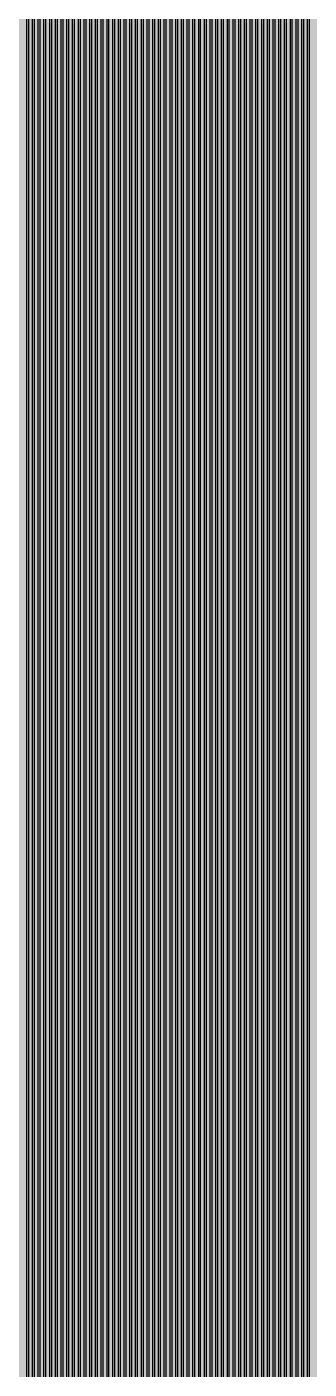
# Model space of a CAD drawing. Header units: metres. Extents: x -7231 to 10969, y -37556 to 1873.
# Drawn here: x 1346 to 1692, y -4676 to -3039 of the extents above; entities that cross this region are included whole.
import ezdxf

# ---------------------------------------------------------------- set-up
doc = ezdxf.new("R2010")
doc.units = ezdxf.units.M
doc.layers.add('Metal1', color=4, linetype='CONTINUOUS')
doc.layers.add('Polyimide', color=7, linetype='CONTINUOUS')

msp = doc.modelspace()

# ---------------------------------------------------------------- hatches: boundary and pattern name
at = {"layer": 'Polyimide'}
msp.add_hatch(color=7, dxfattribs=at).paths.add_polyline_path([(4065.7, -468), (4066.7, -502), (4068.5, -536), (4071.4, -570), (4075.5, -604), (4081, -638), (4088, -672), (4096.5, -706), (4106.6, -740), (4118.3, -774), (4131.6, -808), (4146.5, -842), (4162.9, -876), (4180.7, -910), (4199.8, -944), (4220.2, -978), (4241.7, -1012), (4264.2, -1046), (4287.5, -1080), (4311.5, -1114), (4336, -1148), (4360.9, -1182), (4385.9, -1216), (4410.9, -1250), (4435.7, -1284), (4460.2, -1318), (4484.2, -1352), (4507.5, -1385.9), (4530, -1419.9), (4551.5, -1453.9), (4571.9, -1487.9), (4591.1, -1521.9), (4608.9, -1555.9), (4625.3, -1589.9), (4640.1, -1623.9), (4653.4, -1657.9), (4665.1, -1691.9), (4675.2, -1725.9), (4683.7, -1759.9), (4690.7, -1793.9), (4696.2, -1827.9), (4700.3, -1861.9), (4703.2, -1895.9), (4705.1, -1929.9), (4706.1, -1963.9), (4706.4, -1997.9), (4706.5, -2031.9), (4706.5, -4793), (4710, -4838.4), (4720.2, -4882.7), (4737.1, -4925), (4760.1, -4964.2), (4788.9, -4999.5), (4822.6, -5030), (4860.5, -5055.1), (4901.8, -5074.2), (4901.8, -5074.2), (4970.7, -5105.2), (5034.7, -5145.3), (5092.8, -5193.5), (5143.8, -5249.2), (5186.9, -5311.2), (5221.2, -5378.4), (5246.2, -5449.7), (5261.4, -5523.7), (5266.5, -5599), (5261.4, -5674.3), (5246.2, -5748.3), (5221.2, -5819.6), (5186.9, -5886.8), (5143.8, -5948.8), (5092.8, -6004.5), (5034.7, -6052.7), (4970.7, -6092.8), (4901.8, -6123.8), (4860.5, -6142.9), (4822.6, -6168), (4788.9, -6198.5), (4760.1, -6233.8), (4737.1, -6273), (4720.2, -6315.3), (4710, -6359.6), (4706.5, -6405), (4706.5, -9221.5), (4710, -9266.9), (4720.2, -9311.2), (4737.1, -9353.5), (4760.1, -9392.7), (4788.9, -9428), (4822.6, -9458.5), (4860.5, -9483.6), (4901.8, -9502.7), (4970.7, -9533.7), (5034.7, -9573.8), (5092.8, -9622), (5143.8, -9677.7), (5186.9, -9739.7), (5221.2, -9806.9), (5246.2, -9878.2), (5261.4, -9952.2), (5266.5, -10027.5), (5261.4, -10102.8), (5246.2, -10176.8), (5221.2, -10248.1), (5186.9, -10315.3), (5143.8, -10377.3), (5092.8, -10433), (5034.7, -10481.2), (4970.7, -10521.3), (4901.8, -10552.3), (4860.5, -10571.4), (4822.6, -10596.5), (4788.9, -10627), (4760.1, -10662.3), (4737.1, -10701.5), (4720.2, -10743.8), (4710, -10788.1), (4706.5, -10833.5), (4706.5, -13650), (4710, -13695.4), (4720.2, -13739.7), (4737.1, -13782), (4760.1, -13821.2), (4788.9, -13856.5), (4822.6, -13887), (4860.5, -13912.1), (4901.8, -13931.2), (4970.7, -13962.2), (5034.7, -14002.2), (5092.8, -14050.5), (5143.8, -14106.2), (5186.9, -14168.2), (5221.2, -14235.4), (5246.2, -14306.7), (5261.4, -14380.7), (5266.5, -14456), (5261.4, -14531.3), (5246.2, -14605.3), (5221.2, -14676.5), (5186.9, -14743.8), (5143.8, -14805.8), (5092.8, -14861.5), (5034.7, -14909.7), (4970.7, -14949.8), (4901.8, -14980.8), (4860.5, -14999.9), (4822.6, -15025), (4788.9, -15055.5), (4760.1, -15090.8), (4737.1, -15130), (4720.2, -15172.3), (4710, -15216.6), (4706.5, -15262), (4706.5, -15456), (4720.9, -15750), (4764.1, -16041.3), (4835.7, -16326.8), (4934.9, -16604), (5060.7, -16870.2), (5212.1, -17122.7), (5387.5, -17359.2), (5585.2, -17577.3), (5803.3, -17775), (6039.8, -17950.4), (6292.3, -18101.8), (6558.4, -18227.6), (6835.6, -18326.8), (7121.2, -18398.3), (7412.4, -18441.5), (7706.5, -18456), (9969, -18456), (10047.4, -18459.8), (10125.1, -18471.4), (10201.2, -18490.4), (10275.2, -18516.9), (10346.1, -18550.5), (10413.5, -18590.8), (10476.5, -18637.6), (10534.7, -18690.3), (10587.4, -18748.5), (10634.2, -18811.5), (10674.5, -18878.9), (10708.1, -18949.8), (10734.6, -19023.8), (10753.6, -19099.9), (10765.2, -19177.6), (10769, -19256), (10769, -20895.8), (10730.2, -20951.4), (10694.6, -21009.1), (10662.2, -21068.6), (10633.2, -21129.9), (10607.6, -21192.7), (10585.5, -21256.7), (10566.9, -21322), (10552, -21388.1), (10540.8, -21455), (10533.4, -21522.3), (10529.6, -21590), (10529.6, -21657.8), (10533.4, -21725.5), (10540.8, -21792.9), (10552, -21859.7), (10566.9, -21925.9), (10585.5, -21991.1), (10607.6, -22055.2), (10633.2, -22117.9), (10662.2, -22179.2), (10694.6, -22238.7), (10730.2, -22296.4), (10769, -22352), (10769, -32454.2), (10728.7, -32510.5), (10691.7, -32568.9), (10658, -32629.3), (10627.8, -32691.6), (10601.2, -32755.4), (10578.2, -32820.7), (10558.9, -32887.1), (10543.4, -32954.5), (10531.8, -33022.7), (10524, -33091.4), (10520.1, -33160.5), (10520.1, -33229.7), (10524, -33298.8), (10531.8, -33367.5), (10543.4, -33435.7), (10558.9, -33503.1), (10578.2, -33569.5), (10601.2, -33634.8), (10627.8, -33698.6), (10658, -33760.8), (10691.7, -33821.3), (10728.7, -33879.7), (10769, -33936), (10769, -36556), (10765.2, -36634.4), (10753.6, -36712.1), (10734.6, -36788.2), (10708.1, -36862.1), (10674.5, -36933.1), (10634.2, -37000.5), (10587.4, -37063.5), (10534.7, -37121.7), (10476.5, -37174.4), (10413.5, -37221.2), (10346.1, -37261.5), (10275.2, -37295.1), (10201.2, -37321.6), (10125.1, -37340.6), (10047.4, -37352.1), (9969, -37356), (-6231, -37356), (-6309.4, -37352.1), (-6387.1, -37340.6), (-6463.2, -37321.6), (-6537.2, -37295.1), (-6608.1, -37261.5), (-6675.5, -37221.2), (-6738.5, -37174.4), (-6796.7, -37121.7), (-6849.4, -37063.5), (-6896.2, -37000.5), (-6936.5, -36933.1), (-6970.1, -36862.1), (-6996.6, -36788.2), (-7015.6, -36712.1), (-7027.2, -36634.4), (-7031, -36556), (-7031, -33936), (-6990.7, -33879.8), (-6953.7, -33821.3), (-6920, -33760.9), (-6889.8, -33698.6), (-6863.2, -33634.8), (-6840.2, -33569.5), (-6820.9, -33503.1), (-6805.4, -33435.7), (-6793.7, -33367.5), (-6785.9, -33298.8), (-6782, -33229.7), (-6782, -33160.5), (-6785.9, -33091.4), (-6793.7, -33022.7), (-6805.4, -32954.5), (-6820.9, -32887.1), (-6840.2, -32820.6), (-6863.2, -32755.4), (-6889.8, -32691.5), (-6920, -32629.3), (-6953.7, -32568.9), (-6990.7, -32510.4), (-7031, -32454.2), (-7031, -22364.8), (-6990.7, -22308.6), (-6953.7, -22250.1), (-6920, -22189.7), (-6889.8, -22127.5), (-6863.2, -22063.6), (-6840.2, -21998.4), (-6820.9, -21931.9), (-6805.4, -21864.5), (-6793.7, -21796.3), (-6785.9, -21727.6), (-6782, -21658.5), (-6782, -21589.3), (-6785.9, -21520.3), (-6793.7, -21451.5), (-6805.4, -21383.3), (-6820.9, -21315.9), (-6840.2, -21249.5), (-6863.2, -21184.2), (-6889.8, -21120.4), (-6920, -21058.1), (-6953.7, -20997.7), (-6990.7, -20939.3), (-7031, -20883), (-7031, -19256), (-7027.2, -19177.6), (-7015.6, -19099.9), (-6996.6, -19023.8), (-6970.1, -18949.8), (-6936.5, -18878.9), (-6896.2, -18811.5), (-6849.4, -18748.5), (-6796.7, -18690.3), (-6738.5, -18637.6), (-6675.5, -18590.8), (-6608.1, -18550.5), (-6537.2, -18516.9), (-6463.2, -18490.4), (-6387.1, -18471.4), (-6309.4, -18459.8), (-6231, -18456), (-3968.5, -18456), (-3674.4, -18441.5), (-3383.2, -18398.3), (-3097.6, -18326.8), (-2820.4, -18227.6), (-2554.3, -18101.8), (-2301.8, -17950.4), (-2065.3, -17775), (-1847.2, -17577.3), (-1649.5, -17359.2), (-1474.1, -17122.7), (-1322.7, -16870.2), (-1196.9, -16604), (-1097.7, -16326.8), (-1026.1, -16041.3), (-982.9, -15750), (-968.5, -15456), (-968.5, -15262), (-972, -15216.6), (-982.2, -15172.3), (-999.1, -15130), (-1022.1, -15090.8), (-1050.9, -15055.5), (-1084.6, -15025), (-1122.5, -14999.9), (-1163.8, -14980.8), (-1232.7, -14949.8), (-1296.7, -14909.7), (-1354.8, -14861.5), (-1405.8, -14805.8), (-1448.9, -14743.8), (-1483.2, -14676.5), (-1508.2, -14605.3), (-1523.4, -14531.3), (-1528.5, -14456), (-1523.4, -14380.7), (-1508.2, -14306.7), (-1483.2, -14235.4), (-1448.9, -14168.2), (-1405.8, -14106.2), (-1354.8, -14050.5), (-1296.7, -14002.2), (-1232.7, -13962.2), (-1163.8, -13931.2), (-1122.5, -13912.1), (-1084.6, -13887), (-1050.9, -13856.5), (-1022.1, -13821.2), (-999.1, -13782), (-982.2, -13739.7), (-972, -13695.4), (-968.5, -13650), (-968.5, -12309.6), (-972, -12264.3), (-982.2, -12219.9), (-999.1, -12177.7), (-1022.1, -12138.5), (-1050.9, -12103.2), (-1084.6, -12072.6), (-1122.5, -12047.5), (-1163.8, -12028.5), (-1232.7, -11997.4), (-1296.7, -11957.4), (-1354.8, -11909.1), (-1405.8, -11853.5), (-1448.9, -11791.5), (-1483.2, -11724.2), (-1508.2, -11653), (-1523.4, -11579), (-1528.5, -11503.7), (-1523.4, -11428.3), (-1508.2, -11354.4), (-1483.2, -11283.1), (-1448.9, -11215.9), (-1405.8, -11153.8), (-1354.8, -11098.2), (-1296.7, -11049.9), (-1232.7, -11009.9), (-1163.8, -10978.8), (-1122.5, -10959.8), (-1084.6, -10934.7), (-1050.9, -10904.1), (-1022.1, -10868.9), (-999.1, -10829.6), (-982.2, -10787.4), (-972, -10743), (-968.5, -10697.7), (-968.5, -9357.3), (-972, -9311.9), (-982.2, -9267.6), (-999.1, -9225.4), (-1022.1, -9186.1), (-1050.9, -9150.8), (-1084.6, -9120.3), (-1122.5, -9095.2), (-1163.8, -9076.2), (-1163.8, -9076.2), (-1232.7, -9045.1), (-1296.7, -9005.1), (-1354.8, -8956.8), (-1405.8, -8901.1), (-1448.9, -8839.1), (-1483.2, -8771.9), (-1508.2, -8700.6), (-1523.4, -8626.7), (-1528.5, -8551.3), (-1523.4, -8476), (-1508.2, -8402), (-1483.2, -8330.8), (-1448.9, -8263.5), (-1405.8, -8201.5), (-1354.8, -8145.9), (-1296.7, -8097.6), (-1232.7, -8057.6), (-1163.8, -8026.5), (-1163.8, -8026.5), (-1122.5, -8007.4), (-1084.6, -7982.4), (-1050.9, -7951.8), (-1022.1, -7916.5), (-999.1, -7877.3), (-982.2, -7835), (-972, -7790.7), (-968.5, -7745.4), (-968.5, -6405), (-972, -6359.6), (-982.2, -6315.3), (-999.1, -6273), (-1022.1, -6233.8), (-1050.9, -6198.5), (-1084.6, -6168), (-1122.5, -6142.9), (-1163.8, -6123.8), (-1163.8, -6123.8), (-1232.7, -6092.8), (-1296.7, -6052.7), (-1354.8, -6004.5), (-1405.8, -5948.8), (-1448.9, -5886.8), (-1483.2, -5819.6), (-1508.2, -5748.3), (-1523.4, -5674.3), (-1528.5, -5599), (-1523.4, -5523.7), (-1508.2, -5449.7), (-1483.2, -5378.4), (-1448.9, -5311.2), (-1405.8, -5249.2), (-1354.8, -5193.5), (-1296.7, -5145.3), (-1232.7, -5105.2), (-1163.8, -5074.2), (-1163.8, -5074.2), (-1122.5, -5055.1), (-1084.6, -5030), (-1050.9, -4999.5), (-1022.1, -4964.2), (-999.1, -4925), (-982.2, -4882.7), (-972, -4838.4), (-968.5, -4793), (-968.5, -2031.9), (-968.4, -1997.9), (-968.1, -1963.9), (-967.1, -1929.9), (-965.2, -1895.9), (-962.2, -1861.9), (-958, -1827.9), (-952.4, -1793.9), (-945.3, -1759.9), (-936.6, -1725.9), (-926.4, -1691.9), (-914.4, -1657.9), (-900.9, -1623.9), (-885.7, -1589.9), (-869.1, -1555.9), (-850.9, -1521.9), (-831.4, -1487.9), (-810.6, -1453.9), (-788.7, -1419.9), (-765.8, -1385.9), (-742.1, -1352), (-717.6, -1318), (-692.7, -1284), (-667.4, -1250), (-641.9, -1216), (-616.4, -1182), (-591.1, -1148), (-566.1, -1114), (-541.7, -1080), (-517.9, -1046), (-495, -1012), (-473.1, -978), (-452.4, -944), (-432.8, -910), (-414.7, -876), (-398, -842), (-382.9, -808), (-369.3, -774), (-357.4, -740), (-347.1, -706), (-338.4, -672), (-331.3, -638), (-325.7, -604), (-321.5, -570), (-318.6, -536), (-316.7, -502), (-315.7, -468), (-315.3, -434), (-315.2, -400), (-315.2, 401), (-315.2, 451), (-315.2, 1644), (-270.2, 1644), (-270, 1637.1), (-269.4, 1630.3), (-268.2, 1623.5), (-266.7, 1616.8), (-264.7, 1610.2), (-262.3, 1603.8), (-259.4, 1597.6), (-256.2, 1591.5), (-252.6, 1585.7), (-248.6, 1580.1), (-244.2, 1574.8), (-239.5, 1569.8), (-234.5, 1565.1), (-229.2, 1560.7), (-223.6, 1556.7), (-217.8, 1553.1), (-211.7, 1549.8), (-205.4, 1547), (-199, 1544.6), (-192.4, 1542.6), (-185.7, 1541), (-179, 1539.9), (-172.1, 1539.2), (-165.2, 1539), (-158.4, 1539.2), (-151.5, 1539.9), (-144.8, 1541), (-138.1, 1542.6), (-131.5, 1544.6), (-125.1, 1547), (-118.8, 1549.8), (-112.8, 1553.1), (-106.9, 1556.7), (-101.3, 1560.7), (-96, 1565.1), (-91, 1569.8), (-86.3, 1574.8), (-81.9, 1580.1), (-77.9, 1585.7), (-74.3, 1591.5), (-71.1, 1597.6), (-68.2, 1603.8), (-65.8, 1610.2), (-63.8, 1616.8), (-62.3, 1623.5), (-61.1, 1630.3), (-60.5, 1637.1), (-60.2, 1644), (1853, 1644), (1853, 1573), (3815.2, 1573), (3815.5, 1579.5), (3816.1, 1586.1), (3817.2, 1592.5), (3818.7, 1598.9), (3820.6, 1605.1), (3822.9, 1611.3), (3825.6, 1617.2), (3828.6, 1623), (3832.1, 1628.6), (3835.9, 1633.9), (3840.1, 1638.9), (3844.5, 1643.7), (3849.3, 1648.2), (3854.4, 1652.3), (3859.7, 1656.1), (3865.2, 1659.6), (3871, 1662.7), (3877, 1665.4), (3883.1, 1667.7), (3889.4, 1669.6), (3895.7, 1671.1), (3902.2, 1672.1), (3908.7, 1672.8), (3915.2, 1673), (3921.8, 1672.8), (3928.3, 1672.1), (3934.8, 1671.1), (3941.1, 1669.6), (3947.4, 1667.7), (3953.5, 1665.4), (3959.5, 1662.7), (3965.2, 1659.6), (3970.8, 1656.1), (3976.1, 1652.3), (3981.2, 1648.2), (3986, 1643.7), (3990.4, 1638.9), (3994.6, 1633.9), (3998.4, 1628.6), (4001.9, 1623), (4004.9, 1617.2), (4007.6, 1611.3), (4009.9, 1605.1), (4011.8, 1598.9), (4013.3, 1592.5), (4014.4, 1586.1), (4015, 1579.5), (4015.2, 1573), (4065.2, 1573), (4065.2, 451), (4065.2, 401), (4065.2, -400), (4065.3, -434), (4065.7, -468)])

# ---------------------------------------------------------------- linework, layer by layer
at = {"layer": 'Metal1'}
for points in [[(1346.5, -16631.9), (1346.5, -2031.9), (1350.5, -1987.8), (1354.5, -1943.8), (1358.4, -1899.8), (1362.4, -1855.7), (1366.4, -1811.7), (1370.4, -1767.7), (1374.3, -1723.7), (1378.2, -1679.7), (1382, -1635.7), (1385.6, -1591.6), (1389.2, -1547.6), (1392.6, -1503.6), (1395.9, -1459.6), (1399.1, -1415.6), (1402.2, -1371.6)], [(1404.2, -1371.7), (1401.1, -1415.7), (1397.9, -1459.7), (1394.6, -1503.8), (1391.1, -1547.8), (1387.6, -1591.8), (1384, -1635.8), (1380.2, -1679.8), (1376.3, -1723.9), (1372.4, -1767.9), (1368.4, -1811.9), (1364.4, -1855.9), (1360.4, -1899.9), (1356.5, -1944), (1352.5, -1988), (1348.5, -2032), (1348.5, -16631.9)], [(1353.5, -16631.9), (1353.5, -2031.9), (1357.4, -1987.8), (1361.3, -1943.8), (1365.2, -1899.8), (1369, -1855.8), (1372.9, -1811.7), (1376.8, -1767.7), (1380.7, -1723.7), (1384.5, -1679.7), (1388.1, -1635.7), (1391.7, -1591.6), (1395.1, -1547.6), (1398.5, -1503.6), (1401.7, -1459.6), (1404.8, -1415.6), (1407.8, -1371.6)], [(1409.8, -1371.7), (1406.8, -1415.7), (1403.7, -1459.7), (1400.5, -1503.8), (1397.1, -1547.8), (1393.7, -1591.8), (1390.1, -1635.8), (1386.5, -1679.8), (1382.7, -1723.9), (1378.8, -1767.9), (1374.9, -1811.9), (1371, -1855.9), (1367.1, -1899.9), (1363.3, -1944), (1359.4, -1988), (1355.5, -2032), (1355.5, -16631.9)], [(1360.5, -16631.9), (1360.5, -2031.9), (1364.3, -1987.8), (1368.1, -1943.8), (1371.9, -1899.8), (1375.7, -1855.8), (1379.4, -1811.7), (1383.2, -1767.7), (1387, -1723.7), (1390.7, -1679.7), (1394.3, -1635.7), (1397.7, -1591.6), (1401.1, -1547.6), (1404.3, -1503.6), (1407.5, -1459.6), (1410.5, -1415.6), (1413.5, -1371.6)], [(1415.5, -1371.7), (1412.5, -1415.7), (1409.5, -1459.7), (1406.3, -1503.8), (1403.1, -1547.8), (1399.7, -1591.8), (1396.3, -1635.8), (1392.7, -1679.8), (1389, -1723.9), (1385.2, -1767.9), (1381.4, -1811.9), (1377.6, -1855.9), (1373.9, -1899.9), (1370.1, -1944), (1366.3, -1988), (1362.5, -2032), (1362.5, -16631.9)], [(1367.5, -16631.9), (1367.5, -2031.9), (1371.2, -1987.8), (1374.9, -1943.8), (1378.6, -1899.8), (1382.3, -1855.8), (1386, -1811.7), (1389.7, -1767.7), (1393.3, -1723.7), (1396.9, -1679.7), (1400.4, -1635.7), (1403.8, -1591.6), (1407.1, -1547.6), (1410.2, -1503.6), (1413.3, -1459.6), (1416.3, -1415.6), (1419.1, -1371.6)], [(1421.1, -1371.7), (1418.3, -1415.7), (1415.3, -1459.7), (1412.2, -1503.8), (1409.1, -1547.8), (1405.8, -1591.8), (1402.4, -1635.8), (1398.9, -1679.8), (1395.3, -1723.9), (1391.6, -1767.9), (1388, -1811.9), (1384.3, -1855.9), (1380.6, -1899.9), (1376.9, -1944), (1373.2, -1988), (1369.5, -2032), (1369.5, -16631.9)], [(1374.5, -16631.9), (1374.5, -2031.9), (1378.1, -1987.8), (1381.7, -1943.8), (1385.3, -1899.8), (1388.9, -1855.8), (1392.5, -1811.7), (1396.1, -1767.7), (1399.7, -1723.7), (1403.2, -1679.7), (1406.6, -1635.7), (1409.9, -1591.7), (1413, -1547.6), (1416.1, -1503.6), (1419.1, -1459.6), (1422, -1415.6), (1424.8, -1371.6)], [(1426.8, -1371.7), (1424, -1415.7), (1421.1, -1459.7), (1418.1, -1503.8), (1415, -1547.8), (1411.8, -1591.8), (1408.6, -1635.8), (1405.2, -1679.8), (1401.7, -1723.9), (1398.1, -1767.9), (1394.5, -1811.9), (1390.9, -1855.9), (1387.3, -1899.9), (1383.7, -1944), (1380.1, -1988), (1376.5, -2032), (1376.5, -16631.9)], [(1381.5, -16631.9), (1381.5, -2031.9), (1385.1, -1987.8), (1388.6, -1943.8), (1392.2, -1899.8), (1395.7, -1855.8), (1399.3, -1811.7), (1402.8, -1767.7), (1406.4, -1723.7), (1409.9, -1679.7), (1413.2, -1635.7), (1416.5, -1591.7), (1419.6, -1547.6), (1422.7, -1503.6), (1425.6, -1459.6), (1428.5, -1415.6), (1431.3, -1371.6)], [(1433.3, -1371.7), (1430.5, -1415.7), (1427.6, -1459.7), (1424.7, -1503.8), (1421.6, -1547.8), (1418.5, -1591.8), (1415.2, -1635.8), (1411.9, -1679.8), (1408.4, -1723.9), (1404.8, -1767.9), (1401.3, -1811.9), (1397.7, -1855.9), (1394.2, -1899.9), (1390.6, -1944), (1387.1, -1988), (1383.5, -2032), (1383.5, -16631.9)], [(1388.5, -16631.9), (1388.5, -2031.9), (1392, -1987.8), (1395.6, -1943.8), (1399.1, -1899.8), (1402.7, -1855.8), (1406.2, -1811.7), (1409.7, -1767.7), (1413.3, -1723.7), (1416.7, -1679.7), (1420, -1635.7), (1423.3, -1591.7), (1426.4, -1547.6), (1429.5, -1503.6), (1432.4, -1459.6), (1435.2, -1415.6), (1438, -1371.6)], [(1440, -1371.7), (1437.2, -1415.7), (1434.4, -1459.7), (1431.5, -1503.8), (1428.4, -1547.8), (1425.3, -1591.8), (1422, -1635.8), (1418.7, -1679.8), (1415.3, -1723.9), (1411.7, -1767.9), (1408.2, -1811.9), (1404.6, -1855.9), (1401.1, -1899.9), (1397.6, -1944), (1394, -1988), (1390.5, -2032), (1390.5, -16631.9)], [(1395.5, -16631.9), (1395.5, -2031.9), (1398.9, -1987.8), (1402.4, -1943.8), (1405.8, -1899.8), (1409.3, -1855.8), (1412.7, -1811.7), (1416.2, -1767.7), (1419.6, -1723.7), (1422.9, -1679.7), (1426.2, -1635.7), (1429.3, -1591.7), (1432.4, -1547.6), (1435.4, -1503.6), (1438.2, -1459.6), (1441, -1415.6), (1443.6, -1371.6)], [(1445.6, -1371.7), (1443, -1415.7), (1440.2, -1459.7), (1437.3, -1503.8), (1434.4, -1547.8), (1431.3, -1591.8), (1428.2, -1635.8), (1424.9, -1679.8), (1421.6, -1723.9), (1418.1, -1767.9), (1414.7, -1811.9), (1411.3, -1855.9), (1407.8, -1899.9), (1404.4, -1944), (1400.9, -1988), (1397.5, -2032), (1397.5, -16631.9)], [(1402.5, -16631.9), (1402.5, -2031.9), (1405.8, -1987.8), (1409.2, -1943.8), (1412.5, -1899.8), (1415.9, -1855.8), (1419.2, -1811.7), (1422.6, -1767.7), (1425.9, -1723.7), (1429.2, -1679.7), (1432.3, -1635.7), (1435.4, -1591.7), (1438.4, -1547.6), (1441.2, -1503.6), (1444, -1459.6), (1446.7, -1415.6), (1449.3, -1371.6)], [(1451.3, -1371.7), (1448.7, -1415.7), (1446, -1459.7), (1443.2, -1503.8), (1440.4, -1547.8), (1437.4, -1591.8), (1434.3, -1635.8), (1431.2, -1679.8), (1427.9, -1723.9), (1424.6, -1767.9), (1421.2, -1811.9), (1417.9, -1855.9), (1414.5, -1899.9), (1411.2, -1944), (1407.8, -1988), (1404.5, -2032), (1404.5, -16631.9)], [(1409.5, -16631.9), (1409.5, -2031.9), (1412.8, -1987.8), (1416, -1943.8), (1419.3, -1899.8), (1422.5, -1855.8), (1425.8, -1811.7), (1429, -1767.7), (1432.2, -1723.7), (1435.4, -1679.7), (1438.5, -1635.7), (1441.5, -1591.7), (1444.3, -1547.6), (1447.1, -1503.6), (1449.8, -1459.6), (1452.4, -1415.6), (1455, -1371.6)], [(1457, -1371.7), (1454.4, -1415.7), (1451.8, -1459.7), (1449.1, -1503.7), (1446.3, -1547.8), (1443.5, -1591.8), (1440.5, -1635.8), (1437.4, -1679.8), (1434.2, -1723.9), (1431, -1767.9), (1427.7, -1811.9), (1424.5, -1855.9), (1421.2, -1899.9), (1418, -1944), (1414.7, -1988), (1411.5, -2032), (1411.5, -16631.9)], [(1416.5, -16631.9), (1416.5, -2031.9), (1419.7, -1987.8), (1422.8, -1943.8), (1426, -1899.8), (1429.1, -1855.8), (1432.3, -1811.7), (1435.4, -1767.7), (1438.6, -1723.7), (1441.6, -1679.7), (1444.6, -1635.7), (1447.5, -1591.7), (1450.3, -1547.6), (1453, -1503.6), (1455.6, -1459.6), (1458.2, -1415.6), (1460.6, -1371.6)], [(1462.6, -1371.7), (1460.2, -1415.7), (1457.6, -1459.7), (1455, -1503.7), (1452.3, -1547.8), (1449.5, -1591.8), (1446.6, -1635.8), (1443.6, -1679.8), (1440.6, -1723.9), (1437.4, -1767.9), (1434.3, -1811.9), (1431.1, -1855.9), (1428, -1899.9), (1424.8, -1943.9), (1421.7, -1988), (1418.5, -2032), (1418.5, -16631.9)], [(1423.5, -16631.9), (1423.5, -2031.9), (1426.6, -1987.8), (1429.6, -1943.8), (1432.7, -1899.8), (1435.7, -1855.8), (1438.8, -1811.8), (1441.9, -1767.7), (1444.9, -1723.7), (1447.9, -1679.7), (1450.8, -1635.7), (1453.6, -1591.7), (1456.3, -1547.6), (1458.9, -1503.6), (1461.5, -1459.6), (1463.9, -1415.6), (1466.3, -1371.6)], [(1468.3, -1371.7), (1465.9, -1415.7), (1463.4, -1459.7), (1460.9, -1503.7), (1458.3, -1547.8), (1455.6, -1591.8), (1452.8, -1635.8), (1449.9, -1679.8), (1446.9, -1723.8), (1443.8, -1767.9), (1440.8, -1811.9), (1437.7, -1855.9), (1434.7, -1899.9), (1431.6, -1943.9), (1428.6, -1988), (1425.5, -2031.9), (1425.5, -16631.9)], [(1430.5, -16631.9), (1430.5, -2031.9), (1433.5, -1987.8), (1436.4, -1943.8), (1439.4, -1899.8), (1442.4, -1855.8), (1445.3, -1811.8), (1448.3, -1767.7), (1451.2, -1723.7), (1454.1, -1679.7), (1456.9, -1635.7), (1459.6, -1591.7), (1462.3, -1547.6), (1464.8, -1503.6), (1467.3, -1459.6), (1469.6, -1415.6), (1471.9, -1371.6)], [(1473.9, -1371.7), (1471.6, -1415.7), (1469.3, -1459.7), (1466.8, -1503.7), (1464.3, -1547.8), (1461.6, -1591.8), (1458.9, -1635.8), (1456.1, -1679.8), (1453.2, -1723.8), (1450.3, -1767.9), (1447.3, -1811.9), (1444.3, -1855.9), (1441.4, -1899.9), (1438.4, -1943.9), (1435.5, -1988), (1432.5, -2031.9), (1432.5, -16631.9)], [(1437.5, -16631.9), (1437.5, -2031.9), (1440.4, -1987.8), (1443.2, -1943.8), (1446.1, -1899.8), (1449, -1855.8), (1451.8, -1811.8), (1454.7, -1767.7), (1457.6, -1723.7), (1460.4, -1679.7), (1463.1, -1635.7), (1465.7, -1591.7), (1468.2, -1547.6), (1470.7, -1503.6), (1473.1, -1459.6), (1475.4, -1415.6), (1477.6, -1371.6)], [(1479.6, -1371.7), (1477.4, -1415.7), (1475.1, -1459.7), (1472.7, -1503.7), (1470.2, -1547.8), (1467.7, -1591.8), (1465.1, -1635.8), (1462.4, -1679.8), (1459.6, -1723.8), (1456.7, -1767.9), (1453.8, -1811.9), (1451, -1855.9), (1448.1, -1899.9), (1445.2, -1943.9), (1442.4, -1988), (1439.5, -2031.9), (1439.5, -16631.9)], [(1444.5, -16631.9), (1444.5, -2031.9), (1447.3, -1987.8), (1450, -1943.8), (1452.8, -1899.8), (1455.6, -1855.8), (1458.4, -1811.8), (1461.1, -1767.7), (1463.9, -1723.7), (1466.6, -1679.7), (1469.2, -1635.7), (1471.7, -1591.7), (1474.2, -1547.7), (1476.6, -1503.6), (1478.9, -1459.6), (1481.1, -1415.6), (1483.3, -1371.6)], [(1485.3, -1371.7), (1483.1, -1415.7), (1480.9, -1459.7), (1478.6, -1503.7), (1476.2, -1547.8), (1473.7, -1591.8), (1471.2, -1635.8), (1468.6, -1679.8), (1465.9, -1723.8), (1463.1, -1767.9), (1460.4, -1811.9), (1457.6, -1855.9), (1454.8, -1899.9), (1452, -1943.9), (1449.3, -1988), (1446.5, -2031.9), (1446.5, -16631.9)], [(1451.5, -16631.9), (1451.5, -2031.9), (1454.2, -1987.8), (1456.9, -1943.8), (1459.5, -1899.8), (1462.2, -1855.8), (1464.9, -1811.8), (1467.6, -1767.7), (1470.2, -1723.7), (1472.8, -1679.7), (1475.4, -1635.7), (1477.8, -1591.7), (1480.2, -1547.7), (1482.5, -1503.6), (1484.7, -1459.6), (1486.8, -1415.6), (1488.9, -1371.6)], [(1490.9, -1371.7), (1488.8, -1415.7), (1486.7, -1459.7), (1484.5, -1503.7), (1482.2, -1547.8), (1479.8, -1591.8), (1477.3, -1635.8), (1474.8, -1679.8), (1472.2, -1723.8), (1469.5, -1767.9), (1466.9, -1811.9), (1464.2, -1855.9), (1461.5, -1899.9), (1458.8, -1943.9), (1456.2, -1988), (1453.5, -2031.9), (1453.5, -16631.9)], [(1458.5, -16631.9), (1458.5, -2031.9), (1461.1, -1987.8), (1463.7, -1943.8), (1466.2, -1899.8), (1468.8, -1855.8), (1471.4, -1811.8), (1474, -1767.7), (1476.5, -1723.7), (1479.1, -1679.7), (1481.5, -1635.7), (1483.9, -1591.7), (1486.1, -1547.7), (1488.4, -1503.6), (1490.5, -1459.6), (1492.6, -1415.6), (1494.6, -1371.6)], [(1496.6, -1371.7), (1494.6, -1415.7), (1492.5, -1459.7), (1490.4, -1503.7), (1488.1, -1547.8), (1485.9, -1591.8), (1483.5, -1635.8), (1481.1, -1679.8), (1478.5, -1723.8), (1476, -1767.9), (1473.4, -1811.9), (1470.8, -1855.9), (1468.2, -1899.9), (1465.7, -1943.9), (1463.1, -1988), (1460.5, -2031.9), (1460.5, -16631.9)], [(1465.5, -16631.9), (1465.5, -2031.9), (1468, -1987.8), (1470.5, -1943.8), (1473, -1899.8), (1475.4, -1855.8), (1477.9, -1811.8), (1480.4, -1767.7), (1482.9, -1723.7), (1485.3, -1679.7), (1487.6, -1635.7), (1489.9, -1591.7), (1492.1, -1547.7), (1494.2, -1503.6), (1496.3, -1459.6), (1498.3, -1415.6), (1500.2, -1371.6)], [(1502.2, -1371.7), (1500.3, -1415.7), (1498.3, -1459.7), (1496.2, -1503.7), (1494.1, -1547.8), (1491.9, -1591.8), (1489.6, -1635.8), (1487.3, -1679.8), (1484.9, -1723.8), (1482.4, -1767.9), (1479.9, -1811.9), (1477.4, -1855.9), (1474.9, -1899.9), (1472.5, -1943.9), (1470, -1988), (1467.5, -2031.9), (1467.5, -16631.9)], [(1472.5, -16631.9), (1472.5, -2031.9), (1474.9, -1987.8), (1477.3, -1943.8), (1479.7, -1899.8), (1482.1, -1855.8), (1484.4, -1811.8), (1486.8, -1767.7), (1489.2, -1723.7), (1491.5, -1679.7), (1493.8, -1635.7), (1496, -1591.7), (1498.1, -1547.7), (1500.1, -1503.6), (1502.1, -1459.6), (1504, -1415.6), (1505.9, -1371.6)], [(1507.9, -1371.7), (1506, -1415.7), (1504.1, -1459.7), (1502.1, -1503.7), (1500.1, -1547.8), (1498, -1591.8), (1495.8, -1635.8), (1493.5, -1679.8), (1491.2, -1723.8), (1488.8, -1767.9), (1486.4, -1811.9), (1484, -1855.9), (1481.7, -1899.9), (1479.3, -1943.9), (1476.9, -1987.9), (1474.5, -2031.9), (1474.5, -16631.9)], [(1479.5, -16631.9), (1479.5, -2031.9), (1481.8, -1987.8), (1484.1, -1943.8), (1486.4, -1899.8), (1488.7, -1855.8), (1491, -1811.8), (1493.2, -1767.7), (1495.5, -1723.7), (1497.8, -1679.7), (1499.9, -1635.7), (1502, -1591.7), (1504.1, -1547.7), (1506, -1503.6), (1507.9, -1459.6), (1509.8, -1415.6), (1511.6, -1371.6)], [(1513.5, -1371.7), (1511.8, -1415.7), (1509.9, -1459.7), (1508, -1503.7), (1506.1, -1547.8), (1504, -1591.8), (1501.9, -1635.8), (1499.8, -1679.8), (1497.5, -1723.8), (1495.2, -1767.9), (1493, -1811.9), (1490.7, -1855.9), (1488.4, -1899.9), (1486.1, -1943.9), (1483.8, -1987.9), (1481.5, -2031.9), (1481.5, -16631.9)], [(1486.5, -16631.9), (1486.5, -2031.9), (1488.8, -1987.8), (1491, -1943.8), (1493.3, -1899.8), (1495.5, -1855.8), (1497.8, -1811.8), (1500, -1767.7), (1502.3, -1723.7), (1504.5, -1679.7), (1506.6, -1635.7), (1508.7, -1591.7), (1510.7, -1547.7), (1512.6, -1503.6), (1514.5, -1459.6), (1516.3, -1415.6), (1518, -1371.6)], [(1520, -1371.7), (1518.3, -1415.7), (1516.5, -1459.7), (1514.6, -1503.7), (1512.6, -1547.8), (1510.7, -1591.8), (1508.6, -1635.8), (1506.5, -1679.8), (1504.3, -1723.8), (1502, -1767.9), (1499.8, -1811.9), (1497.5, -1855.9), (1495.3, -1899.9), (1493, -1943.9), (1490.8, -1987.9), (1488.5, -2031.9), (1488.5, -16631.9)], [(1493.5, -16631.9), (1493.5, -2031.9), (1495.7, -1987.8), (1498, -1943.8), (1500.2, -1899.8), (1502.4, -1855.8), (1504.7, -1811.8), (1506.9, -1767.7), (1509.1, -1723.7), (1511.3, -1679.7), (1513.4, -1635.7), (1515.5, -1591.7), (1517.4, -1547.7), (1519.4, -1503.6), (1521.2, -1459.6), (1523, -1415.6), (1524.7, -1371.6)], [(1526.7, -1371.7), (1525, -1415.7), (1523.2, -1459.7), (1521.4, -1503.7), (1519.4, -1547.8), (1517.5, -1591.8), (1515.4, -1635.8), (1513.3, -1679.8), (1511.1, -1723.8), (1508.9, -1767.9), (1506.7, -1811.9), (1504.4, -1855.9), (1502.2, -1899.9), (1500, -1943.9), (1497.7, -1987.9), (1495.5, -2031.9), (1495.5, -16631.9)], [(1500.5, -16631.9), (1500.5, -2031.9), (1502.6, -1987.8), (1504.8, -1943.8), (1506.9, -1899.8), (1509.1, -1855.8), (1511.2, -1811.8), (1513.3, -1767.8), (1515.5, -1723.7), (1517.5, -1679.7), (1519.6, -1635.7), (1521.5, -1591.7), (1523.4, -1547.7), (1525.3, -1503.6), (1527, -1459.6), (1528.7, -1415.6), (1530.4, -1371.6)], [(1532.4, -1371.7), (1530.7, -1415.7), (1529, -1459.7), (1527.3, -1503.7), (1525.4, -1547.7), (1523.5, -1591.8), (1521.6, -1635.8), (1519.5, -1679.8), (1517.5, -1723.8), (1515.3, -1767.8), (1513.2, -1811.9), (1511.1, -1855.9), (1508.9, -1899.9), (1506.8, -1943.9), (1504.6, -1987.9), (1502.5, -2031.9), (1502.5, -16631.9)], [(1507.5, -16631.9), (1507.5, -2031.9), (1509.5, -1987.8), (1511.6, -1943.8), (1513.6, -1899.8), (1515.7, -1855.8), (1517.7, -1811.8), (1519.8, -1767.8), (1521.8, -1723.7), (1523.8, -1679.7), (1525.7, -1635.7), (1527.6, -1591.7), (1529.4, -1547.7), (1531.1, -1503.6), (1532.8, -1459.6), (1534.5, -1415.6), (1536.1, -1371.6)], [(1538.1, -1371.7), (1536.5, -1415.7), (1534.8, -1459.7), (1533.1, -1503.7), (1531.4, -1547.7), (1529.6, -1591.8), (1527.7, -1635.8), (1525.8, -1679.8), (1523.8, -1723.8), (1521.8, -1767.8), (1519.7, -1811.9), (1517.7, -1855.9), (1515.6, -1899.9), (1513.6, -1943.9), (1511.5, -1987.9), (1509.5, -2031.9), (1509.5, -16631.9)], [(1514.5, -16631.9), (1514.5, -2031.9), (1516.4, -1987.9), (1518.4, -1943.8), (1520.3, -1899.8), (1522.3, -1855.8), (1524.2, -1811.8), (1526.2, -1767.8), (1528.1, -1723.7), (1530, -1679.7), (1531.9, -1635.7), (1533.6, -1591.7), (1535.4, -1547.7), (1537, -1503.6), (1538.7, -1459.6), (1540.2, -1415.6), (1541.7, -1371.6)], [(1543.7, -1371.7), (1542.2, -1415.7), (1540.6, -1459.7), (1539, -1503.7), (1537.4, -1547.7), (1535.6, -1591.8), (1533.9, -1635.8), (1532, -1679.8), (1530.1, -1723.8), (1528.2, -1767.8), (1526.2, -1811.9), (1524.3, -1855.9), (1522.3, -1899.9), (1520.4, -1943.9), (1518.4, -1987.9), (1516.5, -2031.9), (1516.5, -16631.9)], [(1521.5, -16631.9), (1521.5, -2031.9), (1523.4, -1987.9), (1525.2, -1943.8), (1527.1, -1899.8), (1528.9, -1855.8), (1530.8, -1811.8), (1532.6, -1767.8), (1534.4, -1723.7), (1536.3, -1679.7), (1538, -1635.7), (1539.7, -1591.7), (1541.3, -1547.7), (1542.9, -1503.7), (1544.5, -1459.6), (1545.9, -1415.6), (1547.4, -1371.6)], [(1549.4, -1371.7), (1547.9, -1415.7), (1546.5, -1459.7), (1544.9, -1503.7), (1543.3, -1547.7), (1541.7, -1591.8), (1540, -1635.8), (1538.3, -1679.8), (1536.4, -1723.8), (1534.6, -1767.8), (1532.8, -1811.9), (1530.9, -1855.9), (1529.1, -1899.9), (1527.2, -1943.9), (1525.3, -1987.9), (1523.5, -2031.9), (1523.5, -16631.9)], [(1528.5, -16631.9), (1528.5, -2031.9), (1530.3, -1987.9), (1532, -1943.8), (1533.8, -1899.8), (1535.5, -1855.8), (1537.3, -1811.8), (1539, -1767.8), (1540.8, -1723.7), (1542.5, -1679.7), (1544.1, -1635.7), (1545.8, -1591.7), (1547.3, -1547.7), (1548.8, -1503.7), (1550.3, -1459.6), (1551.7, -1415.6), (1553, -1371.6)], [(1555, -1371.7), (1553.7, -1415.7), (1552.3, -1459.7), (1550.8, -1503.7), (1549.3, -1547.7), (1547.8, -1591.8), (1546.1, -1635.8), (1544.5, -1679.8), (1542.8, -1723.8), (1541, -1767.8), (1539.3, -1811.9), (1537.5, -1855.9), (1535.8, -1899.9), (1534, -1943.9), (1532.3, -1987.9), (1530.5, -2031.9), (1530.5, -16631.9)], [(1535.5, -16631.9), (1535.5, -2031.9), (1537.2, -1987.9), (1538.8, -1943.8), (1540.5, -1899.8), (1542.1, -1855.8), (1543.8, -1811.8), (1545.5, -1767.8), (1547.1, -1723.7), (1548.7, -1679.7), (1550.3, -1635.7), (1551.8, -1591.7), (1553.3, -1547.7), (1554.7, -1503.7), (1556.1, -1459.6), (1557.4, -1415.6), (1558.7, -1371.6)], [(1560.7, -1371.7), (1559.4, -1415.7), (1558.1, -1459.7), (1556.7, -1503.7), (1555.3, -1547.7), (1553.8, -1591.8), (1552.3, -1635.8), (1550.7, -1679.8), (1549.1, -1723.8), (1547.5, -1767.8), (1545.8, -1811.9), (1544.1, -1855.9), (1542.5, -1899.9), (1540.8, -1943.9), (1539.2, -1987.9), (1537.5, -2031.9), (1537.5, -16631.9)], [(1542.5, -16631.9), (1542.5, -2031.9), (1544.1, -1987.9), (1545.6, -1943.8), (1547.2, -1899.8), (1548.8, -1855.8), (1550.3, -1811.8), (1551.9, -1767.8), (1553.4, -1723.7), (1555, -1679.7), (1556.4, -1635.7), (1557.9, -1591.7), (1559.3, -1547.7), (1560.6, -1503.7), (1561.9, -1459.6), (1563.1, -1415.6), (1564.4, -1371.6)], [(1566.4, -1371.7), (1565.1, -1415.7), (1563.9, -1459.7), (1562.6, -1503.7), (1561.3, -1547.7), (1559.9, -1591.8), (1558.4, -1635.8), (1557, -1679.8), (1555.4, -1723.8), (1553.9, -1767.8), (1552.3, -1811.9), (1550.8, -1855.9), (1549.2, -1899.9), (1547.6, -1943.9), (1546.1, -1987.9), (1544.5, -2031.9), (1544.5, -16631.9)], [(1549.5, -16631.9), (1549.5, -2031.9), (1551, -1987.9), (1552.4, -1943.8), (1553.9, -1899.8), (1555.4, -1855.8), (1556.8, -1811.8), (1558.3, -1767.8), (1559.8, -1723.7), (1561.2, -1679.7), (1562.6, -1635.7), (1563.9, -1591.7), (1565.2, -1547.7), (1566.5, -1503.7), (1567.7, -1459.6), (1568.9, -1415.6), (1570, -1371.6)], [(1572, -1371.7), (1570.9, -1415.7), (1569.7, -1459.7), (1568.5, -1503.7), (1567.2, -1547.7), (1565.9, -1591.8), (1564.6, -1635.8), (1563.2, -1679.8), (1561.8, -1723.8), (1560.3, -1767.8), (1558.8, -1811.9), (1557.4, -1855.9), (1555.9, -1899.9), (1554.4, -1943.9), (1553, -1987.9), (1551.5, -2031.9), (1551.5, -16631.9)], [(1556.5, -16631.9), (1556.5, -2031.9), (1557.9, -1987.9), (1559.2, -1943.8), (1560.6, -1899.8), (1562, -1855.8), (1563.4, -1811.8), (1564.7, -1767.8), (1566.1, -1723.8), (1567.4, -1679.7), (1568.7, -1635.7), (1570, -1591.7), (1571.2, -1547.7), (1572.4, -1503.7), (1573.5, -1459.6), (1574.6, -1415.6), (1575.7, -1371.6)], [(1577.7, -1371.7), (1576.6, -1415.7), (1575.5, -1459.7), (1574.4, -1503.7), (1573.2, -1547.7), (1572, -1591.8), (1570.7, -1635.8), (1569.4, -1679.8), (1568.1, -1723.8), (1566.7, -1767.8), (1565.4, -1811.9), (1564, -1855.9), (1562.6, -1899.9), (1561.2, -1943.9), (1559.9, -1987.9), (1558.5, -2031.9), (1558.5, -16631.9)], [(1563.5, -16631.9), (1563.5, -2031.9), (1564.8, -1987.9), (1566.1, -1943.8), (1567.3, -1899.8), (1568.6, -1855.8), (1569.9, -1811.8), (1571.2, -1767.8), (1572.4, -1723.8), (1573.7, -1679.7), (1574.9, -1635.7), (1576, -1591.7), (1577.2, -1547.7), (1578.3, -1503.7), (1579.3, -1459.6), (1580.3, -1415.6), (1581.3, -1371.6)], [(1583.3, -1371.7), (1582.3, -1415.7), (1581.3, -1459.7), (1580.3, -1503.7), (1579.2, -1547.7), (1578, -1591.8), (1576.9, -1635.8), (1575.7, -1679.8), (1574.4, -1723.8), (1573.2, -1767.8), (1571.9, -1811.8), (1570.6, -1855.9), (1569.3, -1899.9), (1568, -1943.9), (1566.8, -1987.9), (1565.5, -2031.9), (1565.5, -16631.9)], [(1570.5, -16631.9), (1570.5, -2031.9), (1571.7, -1987.9), (1572.9, -1943.8), (1574, -1899.8), (1575.2, -1855.8), (1576.4, -1811.8), (1577.6, -1767.8), (1578.8, -1723.8), (1579.9, -1679.7), (1581, -1635.7), (1582.1, -1591.7), (1583.1, -1547.7), (1584.2, -1503.7), (1585.1, -1459.6), (1586.1, -1415.6), (1587, -1371.6)], [(1589, -1371.6), (1588.1, -1415.7), (1587.1, -1459.7), (1586.2, -1503.7), (1585.1, -1547.7), (1584.1, -1591.7), (1583, -1635.8), (1581.9, -1679.8), (1580.8, -1723.8), (1579.6, -1767.8), (1578.4, -1811.8), (1577.2, -1855.9), (1576, -1899.9), (1574.9, -1943.9), (1573.7, -1987.9), (1572.5, -2031.9), (1572.5, -16631.9)], [(1577.5, -16631.9), (1577.5, -2031.9), (1578.6, -1987.9), (1579.7, -1943.9), (1580.8, -1899.8), (1581.8, -1855.8), (1582.9, -1811.8), (1584, -1767.8), (1585.1, -1723.8), (1586.1, -1679.7), (1587.2, -1635.7), (1588.2, -1591.7), (1589.1, -1547.7), (1590, -1503.7), (1590.9, -1459.6), (1591.8, -1415.6), (1592.7, -1371.6)], [(1594.7, -1371.6), (1593.8, -1415.7), (1592.9, -1459.7), (1592, -1503.7), (1591.1, -1547.7), (1590.2, -1591.7), (1589.2, -1635.8), (1588.1, -1679.8), (1587.1, -1723.8), (1586, -1767.8), (1584.9, -1811.8), (1583.8, -1855.9), (1582.7, -1899.9), (1581.7, -1943.9), (1580.6, -1987.9), (1579.5, -2031.9), (1579.5, -16631.9)], [(1584.5, -16631.9), (1584.5, -2031.9), (1585.5, -1987.9), (1586.5, -1943.9), (1587.5, -1899.8), (1588.5, -1855.8), (1589.4, -1811.8), (1590.4, -1767.8), (1591.4, -1723.8), (1592.4, -1679.7), (1593.3, -1635.7), (1594.2, -1591.7), (1595.1, -1547.7), (1595.9, -1503.7), (1596.8, -1459.6), (1597.5, -1415.6), (1598.3, -1371.6)], [(1600.3, -1371.6), (1599.5, -1415.7), (1598.8, -1459.7), (1597.9, -1503.7), (1597.1, -1547.7), (1596.2, -1591.7), (1595.3, -1635.8), (1594.4, -1679.8), (1593.4, -1723.8), (1592.4, -1767.8), (1591.4, -1811.8), (1590.4, -1855.9), (1589.5, -1899.9), (1588.5, -1943.9), (1587.5, -1987.9), (1586.5, -2031.9), (1586.5, -16631.9)], [(1591.5, -16631.9), (1591.5, -2031.9), (1592.4, -1987.9), (1593.4, -1943.9), (1594.3, -1899.8), (1595.3, -1855.8), (1596.2, -1811.8), (1597.2, -1767.8), (1598.1, -1723.8), (1599.1, -1679.7), (1600, -1635.7), (1600.8, -1591.7), (1601.7, -1547.7), (1602.5, -1503.7), (1603.3, -1459.6), (1604, -1415.6), (1604.8, -1371.6)], [(1606.8, -1371.6), (1606, -1415.7), (1605.3, -1459.7), (1604.5, -1503.7), (1603.7, -1547.7), (1602.8, -1591.7), (1602, -1635.8), (1601.1, -1679.8), (1600.1, -1723.8), (1599.2, -1767.8), (1598.2, -1811.8), (1597.3, -1855.9), (1596.3, -1899.9), (1595.4, -1943.9), (1594.4, -1987.9), (1593.5, -2031.9), (1593.5, -16631.9)], [(1598.5, -16631.9), (1598.5, -2031.9), (1599.4, -1987.9), (1600.4, -1943.9), (1601.3, -1899.8), (1602.2, -1855.8), (1603.2, -1811.8), (1604.1, -1767.8), (1605, -1723.8), (1605.9, -1679.7), (1606.8, -1635.7), (1607.6, -1591.7), (1608.5, -1547.7), (1609.3, -1503.7), (1610, -1459.6), (1610.8, -1415.6), (1611.5, -1371.6)], [(1613.5, -1371.6), (1612.8, -1415.7), (1612, -1459.7), (1611.3, -1503.7), (1610.5, -1547.7), (1609.6, -1591.7), (1608.8, -1635.8), (1607.9, -1679.8), (1607, -1723.8), (1606.1, -1767.8), (1605.1, -1811.8), (1604.2, -1855.9), (1603.3, -1899.9), (1602.4, -1943.9), (1601.4, -1987.9), (1600.5, -2031.9), (1600.5, -16631.9)], [(1605.5, -16631.9), (1605.5, -2031.9), (1606.3, -1987.9), (1607.2, -1943.9), (1608, -1899.8), (1608.8, -1855.8), (1609.7, -1811.8), (1610.5, -1767.8), (1611.3, -1723.8), (1612.1, -1679.7), (1612.9, -1635.7), (1613.7, -1591.7), (1614.4, -1547.7), (1615.2, -1503.7), (1615.8, -1459.7), (1616.5, -1415.6), (1617.2, -1371.6)], [(1619.2, -1371.6), (1618.5, -1415.7), (1617.8, -1459.7), (1617.2, -1503.7), (1616.4, -1547.7), (1615.7, -1591.7), (1614.9, -1635.8), (1614.1, -1679.8), (1613.3, -1723.8), (1612.5, -1767.8), (1611.7, -1811.8), (1610.8, -1855.9), (1610, -1899.9), (1609.2, -1943.9), (1608.3, -1987.9), (1607.5, -2031.9), (1607.5, -16631.9)], [(1612.5, -16631.9), (1612.5, -2031.9), (1613.2, -1987.9), (1614, -1943.9), (1614.7, -1899.8), (1615.5, -1855.8), (1616.2, -1811.8), (1616.9, -1767.8), (1617.7, -1723.8), (1618.4, -1679.7), (1619.1, -1635.7), (1619.8, -1591.7), (1620.4, -1547.7), (1621, -1503.7), (1621.7, -1459.7), (1622.3, -1415.6), (1622.8, -1371.6)], [(1624.8, -1371.6), (1624.3, -1415.7), (1623.7, -1459.7), (1623, -1503.7), (1622.4, -1547.7), (1621.8, -1591.7), (1621.1, -1635.8), (1620.4, -1679.8), (1619.7, -1723.8), (1618.9, -1767.8), (1618.2, -1811.8), (1617.5, -1855.9), (1616.7, -1899.9), (1616, -1943.9), (1615.2, -1987.9), (1614.5, -2031.9), (1614.5, -16631.9)], [(1619.5, -16631.9), (1619.5, -2031.9), (1620.1, -1987.9), (1620.8, -1943.9), (1621.4, -1899.8), (1622.1, -1855.8), (1622.7, -1811.8), (1623.4, -1767.8), (1624, -1723.8), (1624.6, -1679.7), (1625.2, -1635.7), (1625.8, -1591.7), (1626.4, -1547.7), (1626.9, -1503.7), (1627.5, -1459.7), (1628, -1415.6), (1628.5, -1371.6)], [(1630.5, -1371.6), (1630, -1415.7), (1629.5, -1459.7), (1628.9, -1503.7), (1628.4, -1547.7), (1627.8, -1591.7), (1627.2, -1635.8), (1626.6, -1679.8), (1626, -1723.8), (1625.4, -1767.8), (1624.7, -1811.8), (1624.1, -1855.9), (1623.4, -1899.9), (1622.8, -1943.9), (1622.1, -1987.9), (1621.5, -2031.9), (1621.5, -16631.9)], [(1626.5, -16631.9), (1626.5, -2031.9), (1627, -1987.9), (1627.6, -1943.9), (1628.1, -1899.8), (1628.7, -1855.8), (1629.2, -1811.8), (1629.8, -1767.8), (1630.3, -1723.8), (1630.9, -1679.8), (1631.4, -1635.7), (1631.9, -1591.7), (1632.4, -1547.7), (1632.8, -1503.7), (1633.3, -1459.7), (1633.7, -1415.6), (1634.1, -1371.6)], [(1636.1, -1371.6), (1635.7, -1415.7), (1635.3, -1459.7), (1634.8, -1503.7), (1634.4, -1547.7), (1633.9, -1591.7), (1633.4, -1635.8), (1632.9, -1679.8), (1632.3, -1723.8), (1631.8, -1767.8), (1631.2, -1811.8), (1630.7, -1855.9), (1630.1, -1899.9), (1629.6, -1943.9), (1629, -1987.9), (1628.5, -2031.9), (1628.5, -16631.9)], [(1633.5, -16631.9), (1633.5, -2031.9), (1634, -1987.9), (1634.4, -1943.9), (1634.9, -1899.8), (1635.3, -1855.8), (1635.8, -1811.8), (1636.2, -1767.8), (1636.7, -1723.8), (1637.1, -1679.8), (1637.5, -1635.7), (1637.9, -1591.7), (1638.3, -1547.7), (1638.7, -1503.7), (1639.1, -1459.7), (1639.5, -1415.6), (1639.8, -1371.6)], [(1641.8, -1371.6), (1641.5, -1415.7), (1641.1, -1459.7), (1640.7, -1503.7), (1640.3, -1547.7), (1639.9, -1591.7), (1639.5, -1635.8), (1639.1, -1679.8), (1638.7, -1723.8), (1638.2, -1767.8), (1637.8, -1811.8), (1637.3, -1855.8), (1636.9, -1899.9), (1636.4, -1943.9), (1636, -1987.9), (1635.5, -2031.9), (1635.5, -16631.9)], [(1640.5, -16631.9), (1640.5, -2031.9), (1640.9, -1987.9), (1641.2, -1943.9), (1641.6, -1899.9), (1641.9, -1855.8), (1642.3, -1811.8), (1642.6, -1767.8), (1643, -1723.8), (1643.3, -1679.8), (1643.7, -1635.7), (1644, -1591.7), (1644.3, -1547.7), (1644.6, -1503.7), (1644.9, -1459.7), (1645.2, -1415.6), (1645.5, -1371.6)], [(1647.5, -1371.6), (1647.2, -1415.7), (1646.9, -1459.7), (1646.6, -1503.7), (1646.3, -1547.7), (1646, -1591.7), (1645.7, -1635.8), (1645.3, -1679.8), (1645, -1723.8), (1644.6, -1767.8), (1644.3, -1811.8), (1643.9, -1855.8), (1643.6, -1899.9), (1643.2, -1943.9), (1642.9, -1987.9), (1642.5, -2031.9), (1642.5, -16631.9)], [(1647.5, -16631.9), (1647.5, -2031.9), (1647.8, -1987.9), (1648, -1943.9), (1648.3, -1899.9), (1648.5, -1855.8), (1648.8, -1811.8), (1649.1, -1767.8), (1649.3, -1723.8), (1649.6, -1679.8), (1649.8, -1635.7), (1650, -1591.7), (1650.3, -1547.7), (1650.5, -1503.7), (1650.7, -1459.7), (1650.9, -1415.6), (1651.1, -1371.6)], [(1653.1, -1371.6), (1652.9, -1415.7), (1652.7, -1459.7), (1652.5, -1503.7), (1652.3, -1547.7), (1652, -1591.7), (1651.8, -1635.7), (1651.6, -1679.8), (1651.3, -1723.8), (1651.1, -1767.8), (1650.8, -1811.8), (1650.5, -1855.8), (1650.3, -1899.9), (1650, -1943.9), (1649.8, -1987.9), (1649.5, -2031.9), (1649.5, -16631.9)], [(1654.5, -16631.9), (1654.5, -2031.9), (1654.7, -1987.9), (1654.8, -1943.9), (1655, -1899.9), (1655.2, -1855.8), (1655.3, -1811.8), (1655.5, -1767.8), (1655.6, -1723.8), (1655.8, -1679.8), (1656, -1635.7), (1656.1, -1591.7), (1656.2, -1547.7), (1656.4, -1503.7), (1656.5, -1459.7), (1656.7, -1415.6), (1656.8, -1371.6)], [(1658.8, -1371.6), (1658.7, -1415.7), (1658.5, -1459.7), (1658.4, -1503.7), (1658.2, -1547.7), (1658.1, -1591.7), (1658, -1635.7), (1657.8, -1679.8), (1657.6, -1723.8), (1657.5, -1767.8), (1657.3, -1811.8), (1657.2, -1855.8), (1657, -1899.9), (1656.8, -1943.9), (1656.7, -1987.9), (1656.5, -2031.9), (1656.5, -16631.9)], [(1661.5, -16631.9), (1661.5, -2031.9), (1661.6, -1987.9), (1661.6, -1943.9), (1661.7, -1899.9), (1661.8, -1855.8), (1661.8, -1811.8), (1661.9, -1767.8), (1662, -1723.8), (1662, -1679.8), (1662.1, -1635.7), (1662.2, -1591.7), (1662.2, -1547.7), (1662.3, -1503.7), (1662.3, -1459.7), (1662.4, -1415.6), (1662.4, -1371.6)], [(1664.4, -1371.6), (1664.4, -1415.6), (1664.3, -1459.7), (1664.3, -1503.7), (1664.2, -1547.7), (1664.2, -1591.7), (1664.1, -1635.7), (1664, -1679.8), (1664, -1723.8), (1663.9, -1767.8), (1663.8, -1811.8), (1663.8, -1855.8), (1663.7, -1899.9), (1663.6, -1943.9), (1663.6, -1987.9), (1663.5, -2031.9), (1663.5, -16631.9)], [(1668.5, -16631.9), (1668.5, -2031.9), (1668.5, -1987.9), (1668.4, -1943.9), (1668.4, -1899.9), (1668.4, -1855.8), (1668.4, -1811.8), (1668.3, -1767.8), (1668.3, -1723.8), (1668.3, -1679.8), (1668.2, -1635.7), (1668.2, -1591.7), (1668.2, -1547.7), (1668.2, -1503.7), (1668.1, -1459.7), (1668.1, -1415.6), (1668.1, -1371.6)], [(1670.1, -1371.6), (1670.1, -1415.6), (1670.1, -1459.7), (1670.2, -1503.7), (1670.2, -1547.7), (1670.2, -1591.7), (1670.2, -1635.7), (1670.3, -1679.8), (1670.3, -1723.8), (1670.3, -1767.8), (1670.4, -1811.8), (1670.4, -1855.8), (1670.4, -1899.9), (1670.4, -1943.9), (1670.5, -1987.9), (1670.5, -2031.9), (1670.5, -16631.9)], [(1675.5, -16631.9), (1675.5, -2031.9), (1675.4, -1987.9), (1675.3, -1943.9), (1675.1, -1899.9), (1675, -1855.8), (1674.9, -1811.8), (1674.8, -1767.8), (1674.6, -1723.8), (1674.5, -1679.8), (1674.4, -1635.7), (1674.3, -1591.7), (1674.2, -1547.7), (1674.1, -1503.7), (1674, -1459.7), (1673.9, -1415.7), (1673.8, -1371.6)], [(1675.8, -1371.6), (1675.9, -1415.6), (1676, -1459.7), (1676.1, -1503.7), (1676.2, -1547.7), (1676.3, -1591.7), (1676.4, -1635.7), (1676.5, -1679.8), (1676.6, -1723.8), (1676.8, -1767.8), (1676.9, -1811.8), (1677, -1855.8), (1677.1, -1899.9), (1677.3, -1943.9), (1677.4, -1987.9), (1677.5, -2031.9), (1677.5, -16631.9)], [(1682.5, -16631.9), (1682.5, -2031.9), (1682.3, -1987.9), (1682.1, -1943.9), (1681.8, -1899.9), (1681.6, -1855.8), (1681.4, -1811.8), (1681.2, -1767.8), (1681, -1723.8), (1680.7, -1679.8), (1680.5, -1635.7), (1680.3, -1591.7), (1680.1, -1547.7), (1679.9, -1503.7), (1679.8, -1459.7), (1679.6, -1415.7), (1679.4, -1371.6)], [(1681.4, -1371.6), (1681.6, -1415.6), (1681.8, -1459.7), (1681.9, -1503.7), (1682.1, -1547.7), (1682.3, -1591.7), (1682.5, -1635.7), (1682.7, -1679.8), (1683, -1723.8), (1683.2, -1767.8), (1683.4, -1811.8), (1683.6, -1855.8), (1683.8, -1899.9), (1684.1, -1943.9), (1684.3, -1987.9), (1684.5, -2031.9), (1684.5, -16631.9)], [(1689.5, -16631.9), (1689.5, -2031.9), (1689.2, -1987.9), (1688.9, -1943.9), (1688.6, -1899.9), (1688.2, -1855.8), (1687.9, -1811.8), (1687.6, -1767.8), (1687.3, -1723.8), (1687, -1679.8), (1686.7, -1635.8), (1686.4, -1591.7), (1686.1, -1547.7), (1685.8, -1503.7), (1685.6, -1459.7), (1685.3, -1415.7), (1685.1, -1371.6)], [(1687.1, -1371.6), (1687.3, -1415.6), (1687.6, -1459.7), (1687.8, -1503.7), (1688.1, -1547.7), (1688.4, -1591.7), (1688.7, -1635.7), (1689, -1679.8), (1689.3, -1723.8), (1689.6, -1767.8), (1689.9, -1811.8), (1690.2, -1855.8), (1690.6, -1899.9), (1690.9, -1943.9), (1691.2, -1987.9), (1691.5, -2031.9), (1691.5, -16631.9)]]:
    msp.add_lwpolyline(points, dxfattribs=at)

doc.saveas('drawing.dxf')
